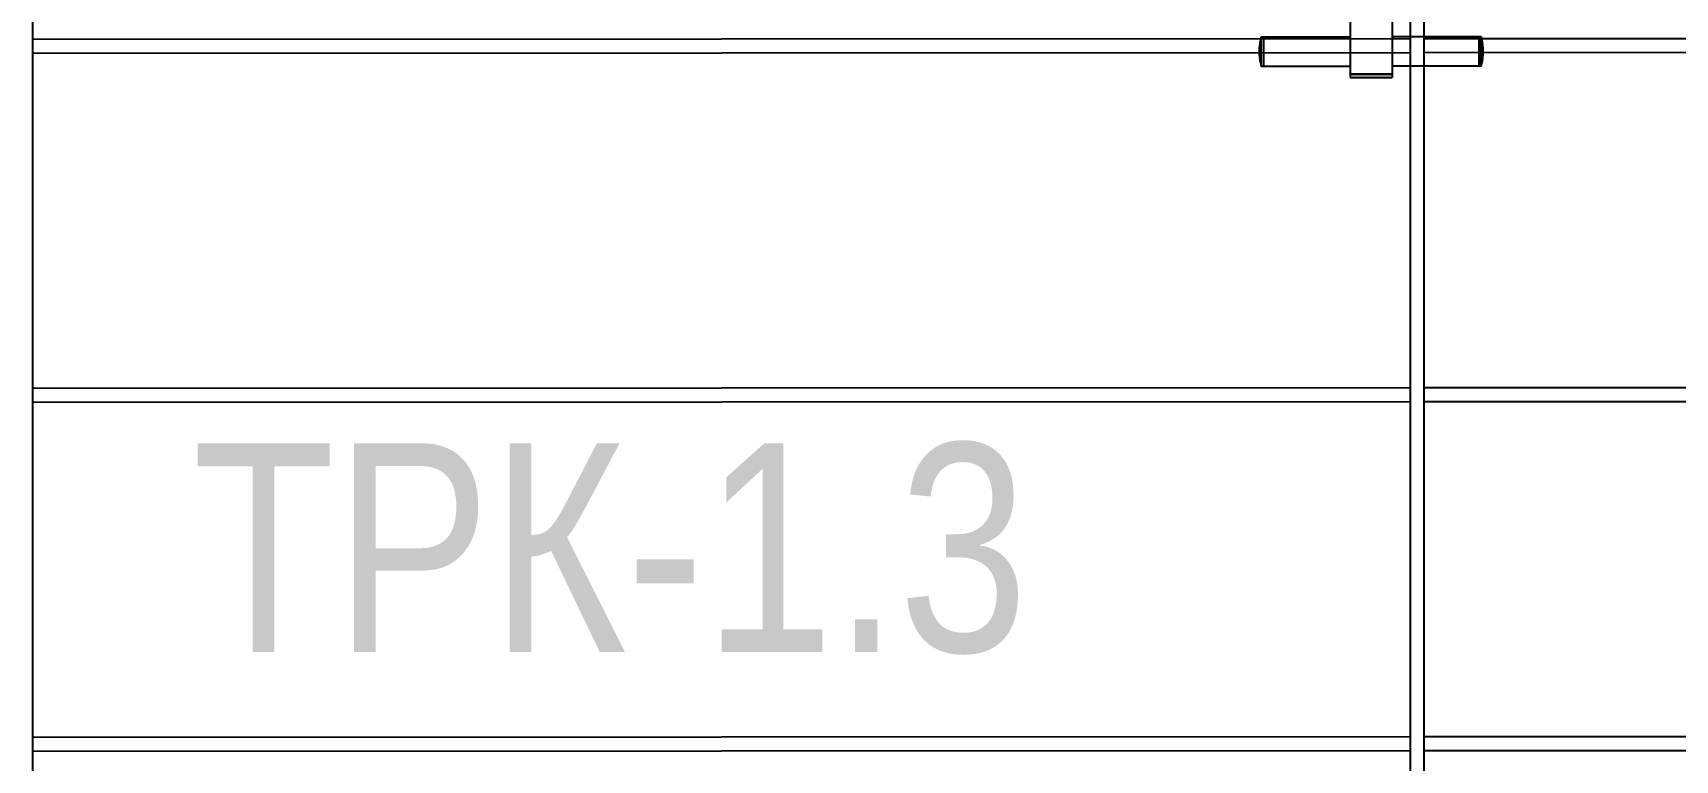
# Model space of a CAD drawing. Header units: millimetres. Extents: x -6447 to 5849, y -3618 to 2655.
# Drawn here: x -679 to 1682, y -427 to 619 of the extents above; entities that cross this region are included whole.
import ezdxf

# ---------------------------------------------------------------- set-up
doc = ezdxf.new("R2010")
doc.units = ezdxf.units.MM
doc.layers.add('DIKOM_АРТИКУЛ', color=7, linetype='Continuous')
doc.layers.add('DIKOM_ОБЪЕКТ', color=7, linetype='Continuous')
doc.styles.add('style1', font='arial.ttf', dxfattribs={"width": 0.8})

msp = doc.modelspace()

# ---------------------------------------------------------------- hatches: boundary and pattern name
at = {"layer": 'DIKOM_ОБЪЕКТ'}
h = msp.add_hatch(color=256, dxfattribs=at)
h.paths.add_polyline_path([(1275.2, 559.9), (1215.2, 559.9), (1215.2, 554.9), (1275.2, 554.9)])
h.paths.add_polyline_path([(1090.2, 571.3), (1090.2, 613.6), (1087.2, 613.6), (1087.2, 571.3)])
h.paths.add_polyline_path([(1084.2, 592.5), (1085, 581.5), (1087.2, 571.3), (1087.2, 613.6), (1085, 602.8)])
h.paths.add_polyline_path([(1400.2, 613.6), (1400.2, 571.3), (1403.2, 571.3), (1403.2, 613.6)])
h.paths.add_polyline_path([(1403.2, 613.6), (1403.2, 571.3), (1405.5, 582.1), (1406.2, 592.5), (1405.4, 603.5)])

# ---------------------------------------------------------------- linework, layer by layer
for p, q in [((-678.5, -1864.8), (-678.5, 2060.5)), ((1301.5, -1864.8), (1301.5, 2060.5)), ((1321.5, -1864.8), (1321.5, 2060.5)), ((1215.2, 1324.8), (1215.2, 554.9)), ((1275.2, 1324.8), (1275.2, 554.9)), ((-678.5, 610.2), (1301.5, 611.1)), ((-678.5, 590.2), (1301.5, 591.1)), ((1087.2, 613.6), (1215.2, 613.6)), ((1087.2, 571.3), (1087.2, 613.6)), ((1090.2, 613.6), (1090.2, 571.3)), ((1403.2, 613.6), (1275.2, 613.6)), ((1321.5, 611.1), (3291.3, 612.1)), ((1321.5, 591.1), (3291.3, 592.1)), ((1400.2, 613.6), (1400.2, 571.3)), ((1400.2, 571.3), (1400.2, 613.6)), ((1403.2, 613.6), (1403.2, 571.3)), ((1087.2, 571.3), (1215.2, 571.3)), ((1403.2, 571.3), (1275.2, 571.3)), ((1215.2, 559.9), (1275.2, 559.9)), ((1275.2, 559.9), (1215.2, 559.9)), ((1215.2, 554.9), (1275.2, 554.9)), ((-678.5, 108.2), (1301.5, 109.1)), ((1321.5, 109.1), (3291.5, 110.1)), ((-678.5, 88.2), (1301.5, 89.1)), ((1321.5, 89.1), (3291.5, 90.1)), ((-678.5, -393.8), (1301.5, -392.9)), ((1321.5, -392.9), (3291.7, -391.9)), ((-678.5, -413.8), (1301.5, -412.9)), ((1321.5, -412.9), (3291.7, -411.9))]:
    msp.add_line(p, q, dxfattribs=at)
for centre, start, end in [((1160.3, 592.5), 163.8536, 180), ((1160.3, 592.5), 180, 196.1464), ((1330.2, 592.5), 0, 16.1464), ((1330.2, 592.5), 343.8536, 0)]:
    msp.add_arc(centre, 76.1, start, end, dxfattribs=at)

# ---------------------------------------------------------------- texts
at = {"layer": 'DIKOM_АРТИКУЛ', "color": 7, "linetype": 'Continuous', "lineweight": 15, "insert": (-449.1, 29), "char_height": 300, "width": 6012.174, "attachment_point": 1, "style": 'style1'}
msp.add_mtext('ТРК-1.3', dxfattribs=at)

doc.saveas('drawing.dxf')
